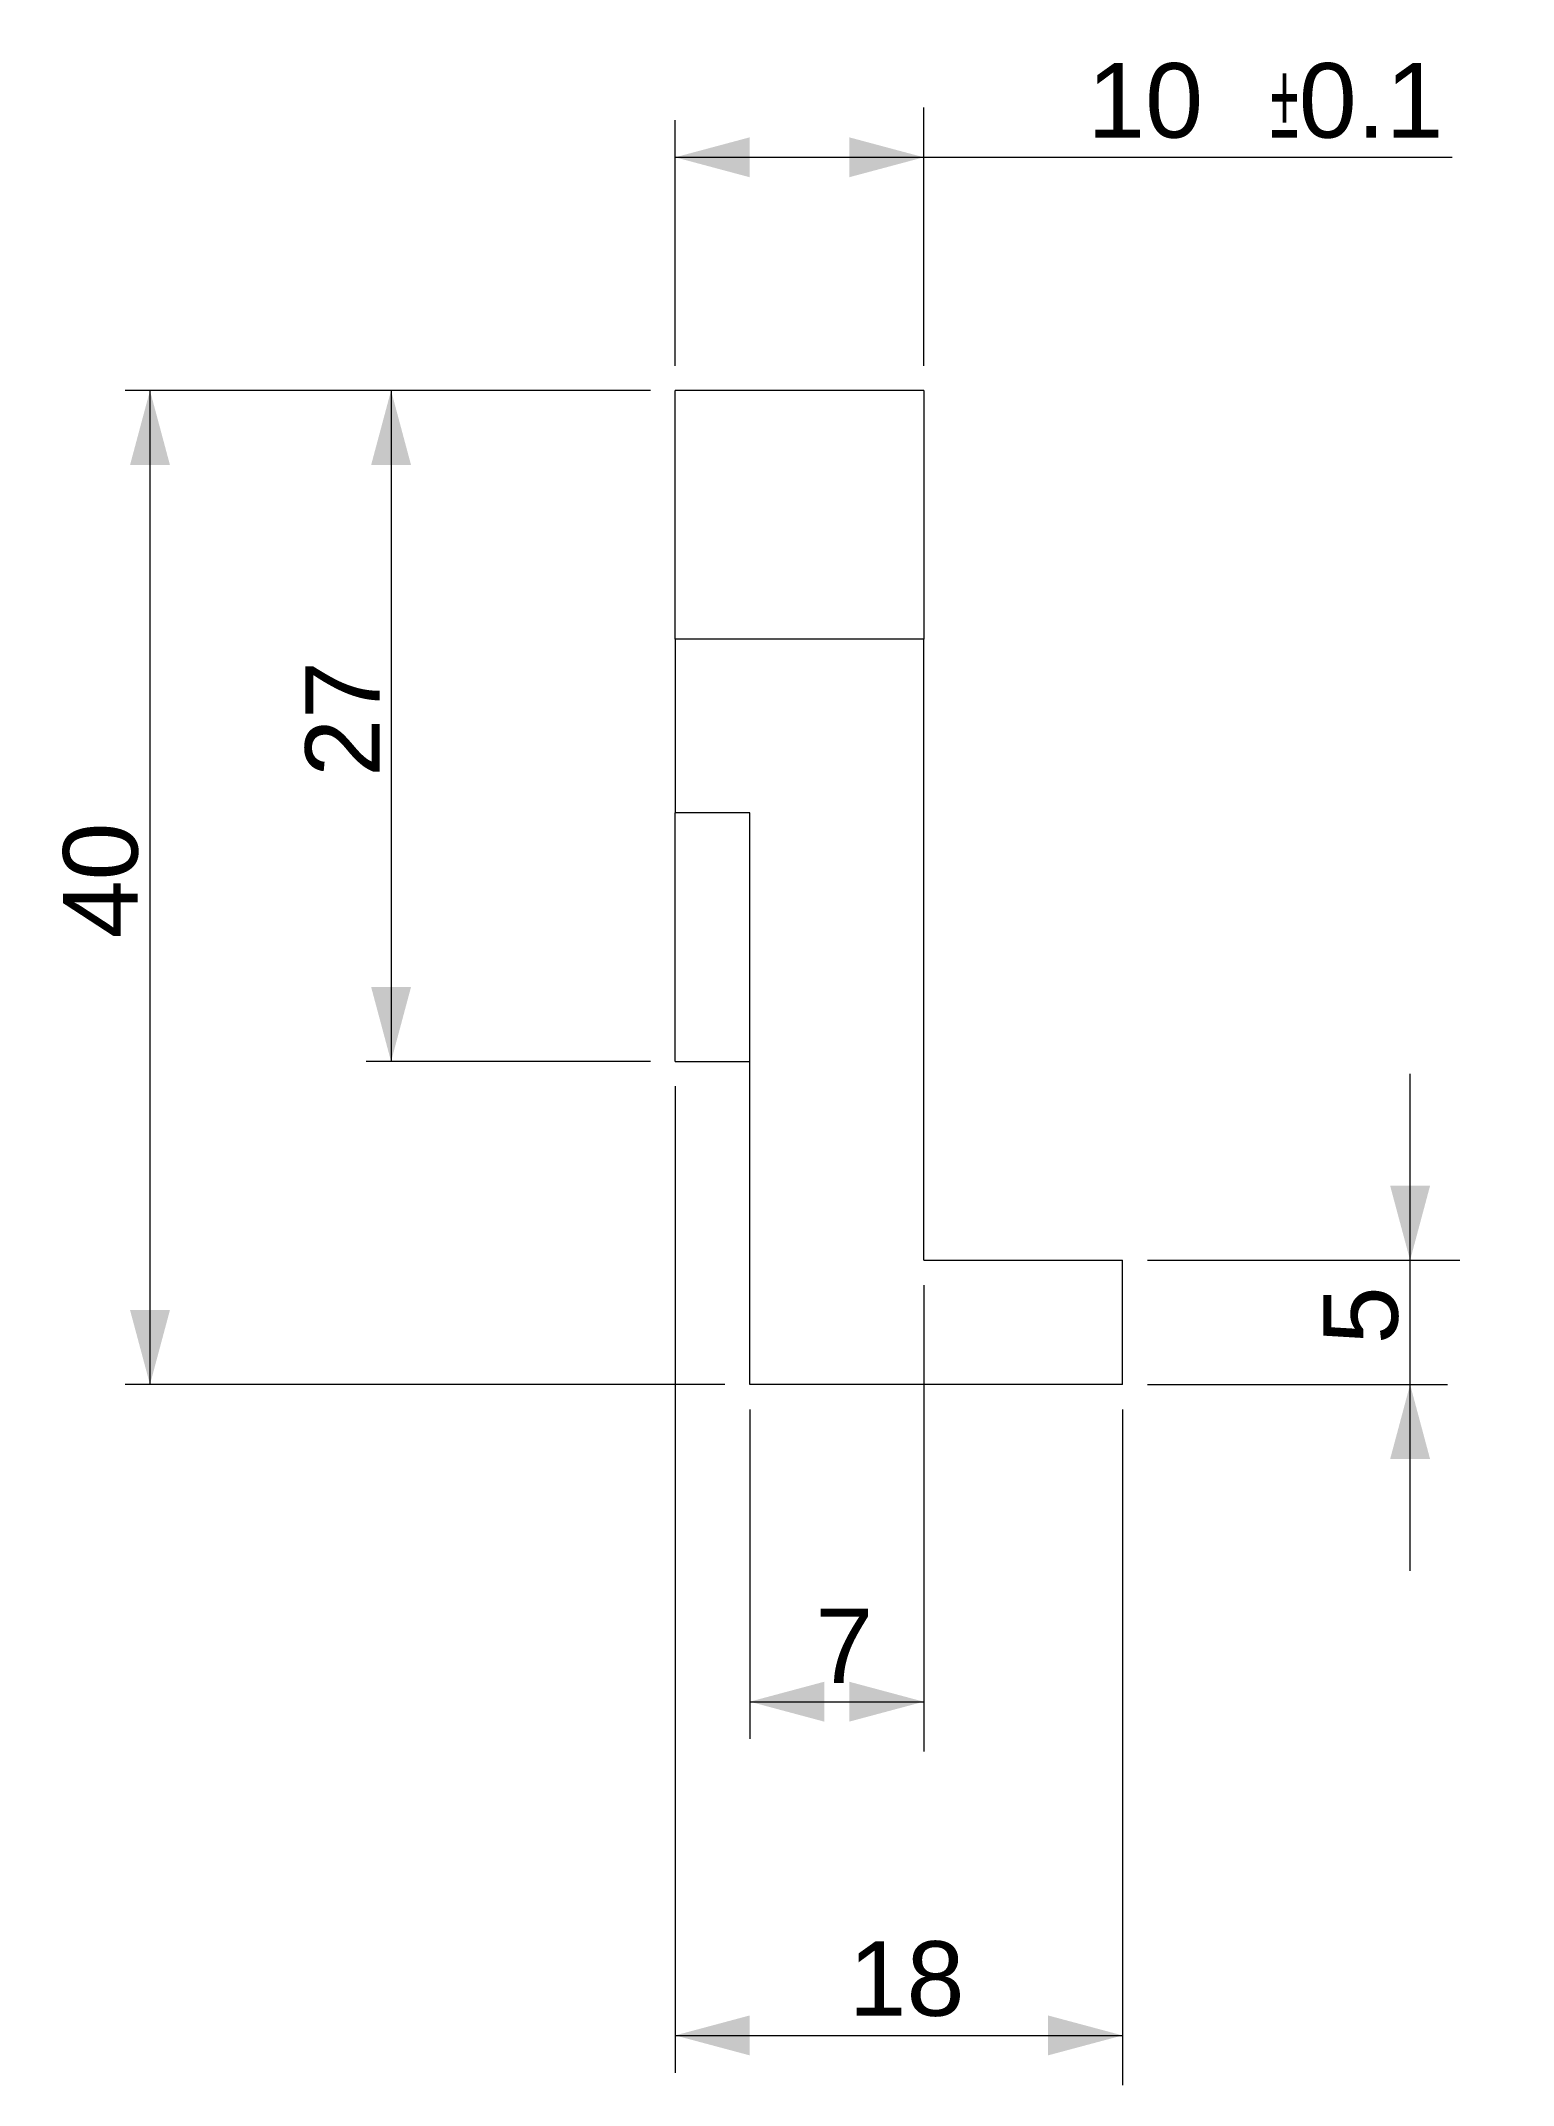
# Model space of a CAD drawing. Header units: millimetres. Extents: x 119.8 to 179.1, y 81.7 to 164.
import ezdxf

# ---------------------------------------------------------------- set-up
doc = ezdxf.new("R2010")
doc.units = ezdxf.units.MM
doc.layers.add('1', color=7, linetype='Continuous', true_color=0xffffff)
doc.styles.add('Arial', font='Arial')
doc.dimstyles.get("Standard").update_dxf_attribs({"dimtxt": 0.18, "dimasz": 0.18, "dimexe": 0.18, "dimexo": 0.0625, "dimgap": 0.09, "dimtad": 0, "dimtih": 1, "dimtoh": 1, "dimdec": 4, "dimzin": 0, "dimdsep": 46, "dimtxsty": 'Standard', "dimcen": 0.09, "dimadec": 0, "dimazin": 0, "dimtfac": 1, "dimtdec": 4, "dimtofl": 0, "dimtmove": 0, "dimatfit": 3, "dimfxl": 1, "dimtolj": 1, "dimtzin": 0, "dimarcsym": 0})

# ---------------------------------------------------------------- blocks, each defined once
blk = doc.blocks.new('_U0')
at = {"layer": '1', "color": 2, "lineweight": 18}
for p, q in [((144.372412, 149.894151), (132.940061, 149.894151)), ((133.940061, 149.894151), (133.940061, 122.894151)), ((144.372412, 122.894151), (132.940061, 122.894151))]:
    blk.add_line(p, q, dxfattribs=at)
at = {"layer": '1', "color": 2, "lineweight": 70}
for points in [[(133.940061, 149.894151), (134.743909, 146.894154), (133.136214, 146.894148)], [(133.940061, 122.894151), (133.136214, 125.894148), (134.743909, 125.894154)]]:
    blk.add_solid(points, dxfattribs=at)
at = {"layer": '1', "color": 2, "linetype": 'Continuous', "lineweight": 13, "insert": (133.487177, 134.348318), "char_height": 3, "attachment_point": 7, "rotation": 90, "line_spacing_factor": 1.047437, "style": 'Arial'}
blk.add_mtext('\\fArial|b0|i0;\\W1.0000;27', dxfattribs=at)
blk = doc.blocks.new('_U1')
at = {"layer": '1', "color": 2, "lineweight": 18}
for p, q in [((144.372412, 149.894151), (123.239391, 149.894151)), ((124.239391, 149.894151), (124.239391, 109.894151)), ((147.372412, 109.894151), (123.239391, 109.894151))]:
    blk.add_line(p, q, dxfattribs=at)
at = {"layer": '1', "color": 2, "lineweight": 70}
for points in [[(124.239391, 149.894151), (125.043239, 146.894154), (123.435544, 146.894148)], [(124.239391, 109.894151), (123.435544, 112.894148), (125.043239, 112.894154)]]:
    blk.add_solid(points, dxfattribs=at)
at = {"layer": '1', "color": 2, "linetype": 'Continuous', "lineweight": 13, "insert": (123.786507, 127.848318), "char_height": 3, "attachment_point": 7, "rotation": 90, "line_spacing_factor": 1.047437, "style": 'Arial'}
blk.add_mtext('\\fArial|b0|i0;\\W1.0000;40', dxfattribs=at)
blk = doc.blocks.new('_U2')
at = {"layer": '1', "color": 2, "lineweight": 18}
for p, q in [((155.372412, 150.894151), (155.372412, 161.280249)), ((145.372412, 150.894151), (145.372412, 160.780249)), ((145.372412, 159.280249), (176.631288, 159.280249))]:
    blk.add_line(p, q, dxfattribs=at)
at = {"layer": '1', "color": 2, "lineweight": 70}
for points in [[(145.372412, 159.280249), (148.372409, 160.084097), (148.372415, 158.476402)], [(155.372412, 159.280249), (152.372415, 158.476402), (152.372409, 160.084097)]]:
    blk.add_solid(points, dxfattribs=at)
at = {"layer": '1', "color": 2, "linetype": 'Continuous', "lineweight": 13, "insert": (161.952194, 160.027134), "char_height": 3, "attachment_point": 7, "line_spacing_factor": 1.047437, "style": 'Arial'}
blk.add_mtext('\\fArial|b0|i0;\\W1.0000;10', dxfattribs=at)
at = {"layer": '1', "color": 3, "linetype": 'Continuous', "lineweight": 13, "insert": (169.313859, 160.027134), "char_height": 3, "attachment_point": 7, "line_spacing_factor": 1.047437, "style": 'Arial'}
blk.add_mtext('\\fArial|b0|i0;\\W1.0000;\\W0.5000;%%p\\W1.0000;0.1', dxfattribs=at)
blk = doc.blocks.new('_U3')
at = {"layer": '1', "color": 2, "lineweight": 18}
for p, q in [((145.372412, 121.894151), (145.372412, 82.201019)), ((163.372412, 108.894151), (163.372412, 81.701019)), ((145.372412, 83.701019), (163.372412, 83.701019))]:
    blk.add_line(p, q, dxfattribs=at)
at = {"layer": '1', "color": 2, "lineweight": 70}
for points in [[(145.372412, 83.701019), (148.372409, 84.504867), (148.372415, 82.897172)], [(163.372412, 83.701019), (160.372415, 82.897172), (160.372409, 84.504867)]]:
    blk.add_solid(points, dxfattribs=at)
at = {"layer": '1', "color": 2, "linetype": 'Continuous', "lineweight": 13, "insert": (152.350579, 84.447903), "char_height": 3, "attachment_point": 7, "line_spacing_factor": 1.047437, "style": 'Arial'}
blk.add_mtext('\\fArial|b0|i0;\\W1.0000;18', dxfattribs=at)
blk = doc.blocks.new('_U4')
at = {"layer": '1', "color": 2, "lineweight": 18}
for p, q in [((155.372412, 113.894151), (155.372412, 95.130788)), ((148.372412, 108.894151), (148.372412, 95.630788)), ((148.372412, 97.130788), (155.372412, 97.130788))]:
    blk.add_line(p, q, dxfattribs=at)
at = {"layer": '1', "color": 2, "lineweight": 70}
for points in [[(148.372412, 97.130788), (151.372409, 97.934636), (151.372415, 96.32694)], [(155.372412, 97.130788), (152.372415, 96.32694), (152.372409, 97.934636)]]:
    blk.add_solid(points, dxfattribs=at)
at = {"layer": '1', "color": 2, "linetype": 'Continuous', "lineweight": 13, "insert": (151.015996, 97.877672), "char_height": 3, "attachment_point": 7, "line_spacing_factor": 1.047437, "style": 'Arial'}
blk.add_mtext('\\fArial|b0|i0;\\W1.0000;7', dxfattribs=at)
blk = doc.blocks.new('_U5')
at = {"layer": '1', "color": 2, "lineweight": 18}
for p, q in [((174.943111, 102.394151), (174.943111, 122.394151)), ((164.372412, 114.894151), (176.943111, 114.894151)), ((164.372412, 109.894151), (176.443111, 109.894151))]:
    blk.add_line(p, q, dxfattribs=at)
at = {"layer": '1', "color": 2, "lineweight": 70}
for points in [[(174.943111, 114.894151), (174.139263, 117.894148), (175.746958, 117.894154)], [(174.943111, 109.894151), (175.746958, 106.894154), (174.139263, 106.894148)]]:
    blk.add_solid(points, dxfattribs=at)
at = {"layer": '1', "color": 2, "linetype": 'Continuous', "lineweight": 13, "insert": (174.490227, 111.513735), "char_height": 3, "attachment_point": 7, "rotation": 90, "line_spacing_factor": 1.047437, "style": 'Arial'}
blk.add_mtext('\\fArial|b0|i0;\\W1.0000;5', dxfattribs=at)

msp = doc.modelspace()

# ---------------------------------------------------------------- linework, layer by layer
at = {"layer": '1', "color": 155, "linetype": 'Continuous', "lineweight": 18}
for p, q in [((155.372412, 149.894151), (145.372412, 149.894151)), ((145.372412, 139.894151), (145.372412, 149.894151)), ((155.372412, 149.894151), (155.372412, 139.894151)), ((145.372412, 139.894151), (145.372412, 132.894151)), ((155.372412, 114.894151), (155.372412, 139.894151)), ((145.372412, 122.894151), (145.372412, 132.894151)), ((148.372412, 109.894151), (148.372412, 132.894151)), ((145.372412, 122.894151), (148.372412, 122.894151)), ((155.372412, 114.894151), (163.372412, 114.894151)), ((163.372412, 109.894151), (163.372412, 114.894151)), ((163.372412, 109.894151), (148.372412, 109.894151))]:
    msp.add_line(p, q, dxfattribs=at)
at = {"layer": '1', "color": 155, "linetype": 'Continuous', "lineweight": 13}
for p, q in [((155.372412, 139.894151), (145.372412, 139.894151)), ((148.372412, 132.894151), (145.372412, 132.894151))]:
    msp.add_line(p, q, dxfattribs=at)

# ---------------------------------------------------------------- dimensions: what is measured, and where the dimension line sits
at = {"layer": '1', "color": 2, "linetype": 'Continuous', "lineweight": 13}
for base, p1, p2, override, picture, middle in [((155.372412, 159.280249), (145.372412, 149.894151), (155.372412, 149.894151), {"dimtxt": 3, "dimasz": 3, "dimexe": 1.5, "dimexo": 1, "dimgap": 1.5, "dimtad": 1, "dimtih": 1, "dimtoh": 0, "dimdec": 3, "dimlfac": 1, "dimzin": 8, "dimdsep": 46, "dimlunit": 2, "dimtxsty": 'Arial', "dimsah": 1, "dimse1": 0, "dimse2": 0, "dimsd1": 0, "dimsd2": 0, "dimclrd": 2, "dimclre": 2, "dimclrt": 2, "dimtol": 1, "dimlim": 0, "dimtp": 0.1, "dimtm": 0.1, "dimtfac": 1, "dimtdec": 2, "dimtofl": 1, "dimtmove": 0, "dimtzin": 8, "dimlwd": 18, "dimlwe": 18}, '_U2', (169.212241, 159.280249)), ((163.372412, 83.701019), (145.372412, 122.894151), (163.372412, 109.894151), {"dimtxt": 3, "dimasz": 3, "dimexe": 1.5, "dimexo": 1, "dimgap": 1.5, "dimtad": 1, "dimtih": 1, "dimtoh": 0, "dimdec": 3, "dimlfac": 1, "dimzin": 8, "dimdsep": 46, "dimlunit": 2, "dimtxsty": 'Arial', "dimsah": 1, "dimse1": 0, "dimse2": 0, "dimsd1": 0, "dimsd2": 0, "dimclrd": 2, "dimclre": 2, "dimclrt": 2, "dimtol": 0, "dimtm": -0.1, "dimtfac": 0.833333, "dimtdec": 2, "dimtofl": 1, "dimtmove": 0, "dimtzin": 8, "dimlwd": 18, "dimlwe": 18}, '_U3', (154.372412, 83.701019)), ((155.372412, 97.130788), (148.372412, 109.894151), (155.372412, 114.894151), {"dimtxt": 3, "dimasz": 3, "dimexe": 1.5, "dimexo": 1, "dimgap": 1.5, "dimtad": 1, "dimtih": 1, "dimtoh": 0, "dimdec": 3, "dimlfac": 1, "dimzin": 8, "dimdsep": 46, "dimlunit": 2, "dimtxsty": 'Arial', "dimsah": 1, "dimse1": 0, "dimse2": 0, "dimsd1": 0, "dimsd2": 0, "dimclrd": 2, "dimclre": 2, "dimclrt": 2, "dimtol": 0, "dimtm": -0.1, "dimtfac": 0.833333, "dimtdec": 2, "dimtofl": 1, "dimtmove": 0, "dimtzin": 8, "dimlwd": 18, "dimlwe": 18}, '_U4', (151.872412, 97.130788))]:
    dim = msp.add_linear_dim(base=base, p1=p1, p2=p2, dimstyle='Standard', override=override, dxfattribs=at)
    dim.commit()
    dim.dimension.update_dxf_attribs({"geometry": picture, "text_midpoint": middle, "dimtype": 160})
for base, p1, p2, override, picture, middle in [((124.239391, 109.894151), (145.372412, 149.894151), (148.372412, 109.894151), {"dimtxt": 3, "dimasz": 3, "dimexe": 1, "dimexo": 1, "dimgap": 1.5, "dimtad": 1, "dimtih": 0, "dimtoh": 0, "dimdec": 3, "dimlfac": 1, "dimzin": 8, "dimdsep": 46, "dimlunit": 2, "dimtxsty": 'Arial', "dimsah": 1, "dimse1": 0, "dimse2": 0, "dimsd1": 0, "dimsd2": 0, "dimclrd": 2, "dimclre": 2, "dimclrt": 2, "dimtol": 0, "dimtm": -0.1, "dimtfac": 0.833333, "dimtdec": 2, "dimtofl": 1, "dimtmove": 0, "dimtzin": 8, "dimlwd": 18, "dimlwe": 18}, '_U1', (124.239391, 129.894151)), ((133.940061, 122.894151), (145.372412, 149.894151), (145.372412, 122.894151), {"dimtxt": 3, "dimasz": 3, "dimexe": 1, "dimexo": 1, "dimgap": 1.5, "dimtad": 1, "dimtih": 0, "dimtoh": 0, "dimdec": 3, "dimlfac": 1, "dimzin": 8, "dimdsep": 46, "dimlunit": 2, "dimtxsty": 'Arial', "dimsah": 1, "dimse1": 0, "dimse2": 0, "dimsd1": 0, "dimsd2": 0, "dimclrd": 2, "dimclre": 2, "dimclrt": 2, "dimtol": 0, "dimtm": -0.1, "dimtfac": 0.833333, "dimtdec": 2, "dimtofl": 1, "dimtmove": 0, "dimtzin": 8, "dimlwd": 18, "dimlwe": 18}, '_U0', (133.940061, 136.394151)), ((174.943111, 114.894151), (163.372412, 109.894151), (163.372412, 114.894151), {"dimtxt": 3, "dimasz": 3, "dimexe": 1.5, "dimexo": 1, "dimgap": 1.5, "dimtad": 1, "dimtih": 0, "dimtoh": 0, "dimdec": 3, "dimlfac": 1, "dimzin": 8, "dimdsep": 46, "dimlunit": 2, "dimtxsty": 'Arial', "dimsah": 1, "dimse1": 0, "dimse2": 0, "dimsd1": 0, "dimsd2": 0, "dimclrd": 2, "dimclre": 2, "dimclrt": 2, "dimtol": 0, "dimtm": -0.1, "dimtfac": 0.833333, "dimtdec": 2, "dimtofl": 1, "dimtmove": 0, "dimtzin": 8, "dimlwd": 18, "dimlwe": 18}, '_U5', (174.943111, 112.394151))]:
    dim = msp.add_linear_dim(base=base, p1=p1, p2=p2, angle=90, dimstyle='Standard', override=override, dxfattribs=at)
    dim.commit()
    dim.dimension.update_dxf_attribs({"geometry": picture, "text_midpoint": middle, "dimtype": 160})

doc.saveas('drawing.dxf')
